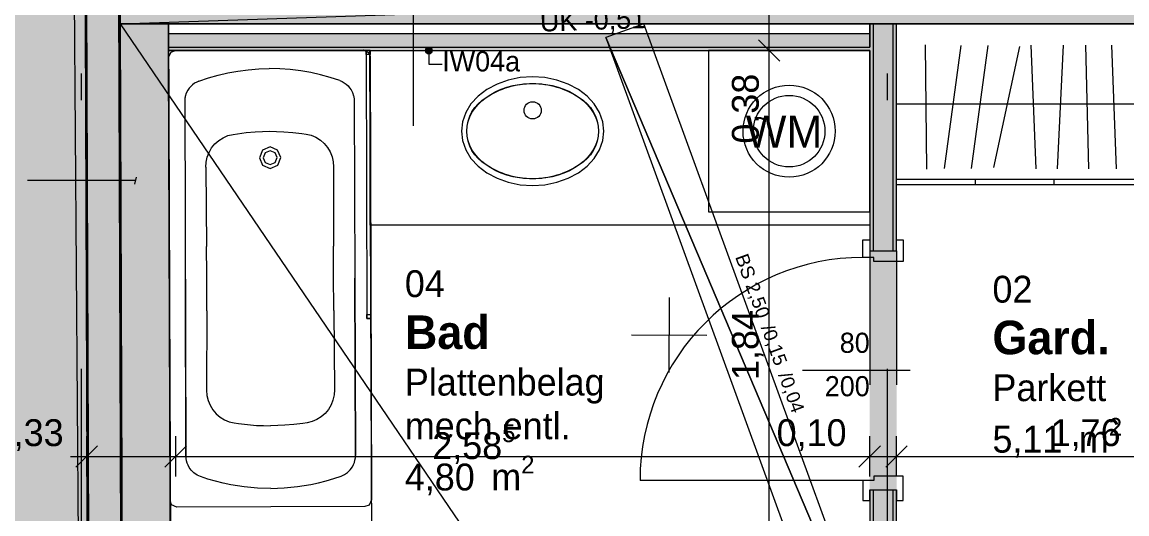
# Model space of a CAD drawing. Header units: metres. Extents: x -3.9 to 83, y -38 to 6.2.
# Drawn here: x -0.22 to 3.892, y -5.74 to -3.909 of the extents above; entities that cross this region are included whole.
import ezdxf

# ---------------------------------------------------------------- set-up
doc = ezdxf.new("R2010")
doc.units = ezdxf.units.M
doc.header["$MEASUREMENT"] = 0
for name, pattern in [('Achse', [0.004, 0.002, -0.001, 0, -0.001]), ('Punkt 1_1', [0.075, 0.025, -0.05]), ('Schnittlinie', [0.006, 0.003, -0.0015, 0, -0.0015]), ('Untersicht', [0.001, 0.0005, -0.0005])]:
    doc.linetypes.add(name, pattern=pattern)
for name, color, linetype in [('0._EG PP_2_000 Achsraster', 7, 'Continuous'), ('0._EG PP_2_110 Wand Aussen', 7, 'Continuous'), ('0._EG PP_2_120 Wand Innen tragend', 7, 'Continuous'), ('0._EG PP_2_130 Wand Innen', 7, 'Continuous'), ('0._EG PP_2_135 Wand Vorsatzschale', 7, 'Continuous'), ('0._EG PP_2_210 Decke', 7, 'Continuous'), ('0._EG PP_2_220 Bodenaufbau', 7, 'Continuous'), ('0._EG PP_2_270 Deckendurchbruchsymbol', 7, 'Continuous'), ('0._EG PP_2_510 Möblierung', 7, 'Continuous'), ('0._EG PP_2_540 Sanitäreinrichtung', 7, 'Continuous'), ('0._EG PP_2_725 Nachbarbebauung', 7, 'Continuous'), ('0._EG PP_2_810 Raum', 7, 'Continuous'), ('0._EG PP_2_851 Marker Schnitt', 7, 'Continuous'), ('0._EG PP_2_915 Allgemein Beschriftung.x', 7, 'Continuous'), ('0._EG PP_2_950 Polierplan Bemaßung', 7, 'Continuous'), ('0._EG PP_2_Bauwerke_Gebäude - Haus Signatur.verm', 7, 'Continuous'), ('0._EG PP_2_Bauwerke_Gebäude - Haus.verm', 7, 'Continuous'), ('0._EG PP_2_Gelände_Geländepunkt.verm', 7, 'Continuous'), ('0._EG PP_2_Kataster Grenzen_Grundstücksgrenze.verm', 7, 'Continuous'), ('0._EG PP_2_Neubau_840 Baulinien', 7, 'Continuous')]:
    doc.layers.add(name, color=color, linetype=linetype)
doc.styles.add('ERSTELLTER_STIL_1', font='arial.ttf')
doc.styles.add('ERSTELLTER_STIL_10', font='')
doc.styles.add('ERSTELLTER_STIL_2', font='')
doc.styles.add('ERSTELLTER_STIL_5', font='')
doc.styles.get('ERSTELLTER_STIL_10').set_extended_font_data('Eurostile', bold=True)
doc.styles.get('ERSTELLTER_STIL_2').set_extended_font_data('Eurostile')
doc.styles.get('ERSTELLTER_STIL_5').set_extended_font_data('Muli')
doc.linetypes.add('Grenze Bundesland', pattern='A,0,[3,415_260415_PP_VA_1_3 0 EG1.Shx,S=1.5873e-05,R=0,X=0,Y=0],-0.003,0', length=0.003)
doc.linetypes.add('Grenze Grundstück', pattern='A,0,[1,415_260415_PP_VA_1_3 0 EG1.Shx,S=0.00031746,R=0,X=0,Y=0],-0.04,0', length=0.04)

msp = doc.modelspace()

# ---------------------------------------------------------------- hatches: boundary and pattern name
at = {"layer": '0._EG PP_2_110 Wand Aussen', "linetype": 'Continuous', "lineweight": 13, "true_color": 0xff6400}
msp.add_hatch(color=30, dxfattribs=at).paths.add_polyline_path([(0.0069, -0.53), (0.0602, -15.0639), (0.1797, -14.9168), (0.1269, -0.5295)])
at = {"layer": '0._EG PP_2_110 Wand Aussen', "linetype": 'Continuous', "lineweight": 0, "true_color": 0x373737}
msp.add_hatch(color=250, dxfattribs=at).paths.add_polyline_path([(0.1845, -14.87), (0.1319, -0.5295), (0.1269, -0.5295), (0.1795, -14.87)])
at = {"layer": '0._EG PP_2_110 Wand Aussen', "linetype": 'Continuous', "lineweight": 13, "true_color": 0x3f7f02}
msp.add_hatch(color=76, dxfattribs=at).paths.add_polyline_path([(0.3639, -14.69), (0.3119, -0.5289), (0.1319, -0.5295), (0.1839, -14.69)])
at = {"layer": '0._EG PP_2_120 Wand Innen tragend', "linetype": 'Continuous', "lineweight": 13, "true_color": 0x3f7f02}
msp.add_hatch(color=76, dxfattribs=at).paths.add_polyline_path([(8.345, -3.735), (0.3237, -3.735), (0.3244, -3.915), (8.345, -3.915)])
at = {"layer": '0._EG PP_2_130 Wand Innen', "linetype": 'Continuous', "lineweight": 13, "true_color": 0xfb02fe}
for points in [[(2.935, -3.915), (2.935, -4.76), (2.9475, -4.76), (2.9475, -3.915)], [(3.0225, -3.915), (3.0225, -4.76), (3.035, -4.76), (3.035, -3.915)], [(2.935, -5.855), (2.9475, -5.855), (2.9475, -5.65), (2.935, -5.65)], [(3.0225, -5.855), (3.035, -5.855), (3.035, -5.65), (3.0225, -5.65)]]:
    msp.add_hatch(color=6, dxfattribs=at).paths.add_polyline_path(points)
at = {"layer": '0._EG PP_2_130 Wand Innen', "linetype": 'Continuous', "lineweight": 13, "true_color": 0xffaa00}
for points in [[(3.0225, -3.915), (2.9475, -3.915), (2.9475, -4.76), (3.0225, -4.76)], [(2.9475, -5.65), (2.9475, -5.855), (3.0225, -5.855), (3.0225, -5.65)]]:
    msp.add_hatch(color=40, dxfattribs=at).paths.add_polyline_path(points)
at = {"layer": '0._EG PP_2_130 Wand Innen', "linetype": 'Continuous', "lineweight": 0, "true_color": 0xffffff}
msp.add_hatch(color=7, dxfattribs=at).paths.add_polyline_path([(2.935, -5.65), (3.035, -5.65), (3.035, -4.76), (2.935, -4.76)])
at = {"layer": '0._EG PP_2_135 Wand Vorsatzschale', "linetype": 'Continuous', "lineweight": 13, "true_color": 0xffaa00}
msp.add_hatch(color=40, dxfattribs=at).paths.add_polyline_path([(0.3247, -4.0025), (2.935, -4.0025), (2.935, -3.9525), (0.3245, -3.9525)])
at = {"layer": '0._EG PP_2_135 Wand Vorsatzschale', "linetype": 'Continuous', "lineweight": 13, "true_color": 0xfb02fe}
msp.add_hatch(color=6, dxfattribs=at).paths.add_polyline_path([(0.3247, -4.015), (2.935, -4.015), (2.935, -4.0025), (0.3247, -4.0025)])
at = {"layer": '0._EG PP_2_725 Nachbarbebauung', "linetype": 'Continuous', "lineweight": 0, "true_color": 0x1f1f1f}
msp.add_hatch(color=250, dxfattribs=at).paths.add_polyline_path([(0.0099, -2.0785), (-3.9335, -2.0676), (-3.9335, -23.1322), (-0.1266, -23.2195), (0.059, -23.2207), (0.0528, -14.1947), (0.0564, -12.2031)])
at = {"layer": '0._EG PP_2_915 Allgemein Beschriftung.x', "linetype": 'Continuous', "lineweight": 0, "true_color": 0x000000}
msp.add_hatch(color=18, dxfattribs=at).paths.add_polyline_path([(1.2811, -4.015), (1.282, -4.0198), (1.2847, -4.0238), (1.2888, -4.0265), (1.2936, -4.0275), (1.2983, -4.0265), (1.3024, -4.0238), (1.3051, -4.0198), (1.3061, -4.015), (1.3051, -4.0102), (1.3024, -4.0062), (1.2983, -4.0035), (1.2936, -4.0025), (1.2888, -4.0035), (1.2847, -4.0062), (1.282, -4.0102)])
at = {"layer": '0._EG PP_2_Bauwerke_Gebäude - Haus Signatur.verm', "linetype": 'Continuous', "lineweight": 13}
msp.add_hatch(color=254, dxfattribs=at).paths.add_polyline_path([(-3.466, -2.7985), (-0.3838, -2.8358), (-0.3616, -12.2333), (-0.3762, -24.4167), (0.0238, -24.4171), (0.0384, -12.233), (0.0153, -2.4407), (-3.4611, -2.3985)])

# ---------------------------------------------------------------- linework, layer by layer
at = {"layer": '0._EG PP_2_000 Achsraster', "color": 5, "linetype": 'Achse', "lineweight": 0, "ltscale": 1000}
for p, q in [((0, 3), (0, -36)), ((3, 3), (3, -36))]:
    msp.add_line(p, q, dxfattribs=at)
at = {"layer": '0._EG PP_2_110 Wand Aussen', "color": 7, "linetype": 'Continuous', "lineweight": 13, "ltscale": 1000}
for p, q in [((0.0069, -0.53), (0.0602, -15.0639)), ((0.1269, -0.5295), (0.1795, -14.87))]:
    msp.add_line(p, q, dxfattribs=at)
at = {"layer": '0._EG PP_2_110 Wand Aussen', "color": 7, "linetype": 'Continuous', "lineweight": 18, "ltscale": 1000}
msp.add_line((0.1319, -0.5295), (0.1839, -14.69), dxfattribs=at)
at = {"layer": '0._EG PP_2_110 Wand Aussen', "color": 7, "linetype": 'Continuous', "lineweight": 13, "ltscale": 1000, "flags": 128}
msp.add_lwpolyline([(0.0019, -0.53), (0.0553, -15.07)], dxfattribs=at)
at = {"layer": '0._EG PP_2_110 Wand Aussen', "color": 7, "linetype": 'Continuous', "lineweight": 18, "ltscale": 1000, "flags": 128}
msp.add_lwpolyline([(0.3639, -14.69), (0.3244, -3.915)], dxfattribs=at)
at = {"layer": '0._EG PP_2_120 Wand Innen tragend', "color": 7, "linetype": 'Continuous', "lineweight": 18, "ltscale": 1000, "flags": 128}
msp.add_lwpolyline([(0.3244, -3.915), (6.235, -3.915)], dxfattribs=at)
at = {"layer": '0._EG PP_2_130 Wand Innen', "color": 7, "linetype": 'Continuous', "lineweight": 18, "ltscale": 1000}
for p, q in [((2.9475, -3.915), (2.9475, -4.76)), ((3.0225, -4.76), (3.0225, -3.915)), ((2.935, -4.76), (2.9475, -4.76)), ((2.935, -4.76), (2.9475, -4.76)), ((2.935, -4.76), (2.9475, -4.76)), ((2.9475, -4.76), (3.0225, -4.76)), ((2.9475, -4.76), (3.0225, -4.76)), ((2.9475, -4.76), (3.0225, -4.76)), ((3.0225, -4.76), (3.035, -4.76)), ((3.0225, -4.76), (3.035, -4.76)), ((3.0225, -4.76), (3.035, -4.76)), ((2.935, -5.65), (2.9475, -5.65)), ((2.935, -5.65), (2.9475, -5.65)), ((2.935, -5.65), (2.9475, -5.65)), ((2.9475, -5.65), (2.9475, -5.855)), ((2.9475, -5.65), (3.0225, -5.65)), ((2.9475, -5.65), (3.0225, -5.65)), ((2.9475, -5.65), (3.0225, -5.65)), ((3.0225, -5.855), (3.0225, -5.65)), ((3.0225, -5.65), (3.035, -5.65)), ((3.0225, -5.65), (3.035, -5.65)), ((3.0225, -5.65), (3.035, -5.65))]:
    msp.add_line(p, q, dxfattribs=at)
at = {"layer": '0._EG PP_2_130 Wand Innen', "color": 8, "linetype": 'Continuous', "lineweight": 13, "ltscale": 1000}
for p, q in [((2.91, -4.785), (2.91, -4.72)), ((2.91, -4.72), (2.935, -4.72)), ((2.935, -4.72), (2.935, -4.76)), ((3.035, -4.76), (3.035, -4.72)), ((3.035, -4.72), (3.06, -4.72)), ((3.06, -4.72), (3.06, -4.8)), ((2.935, -4.76), (3.035, -4.76)), ((2.95, -4.785), (2.91, -4.785)), ((2.95, -4.8), (2.95, -4.785)), ((3.06, -4.8), (2.95, -4.8)), ((2.95, -5.615), (2.91, -5.615)), ((2.91, -5.615), (2.91, -5.69)), ((3.06, -5.6), (2.95, -5.6)), ((2.95, -5.6), (2.95, -5.615)), ((3.06, -5.69), (3.06, -5.6)), ((2.935, -5.69), (2.935, -5.65)), ((2.935, -5.65), (3.035, -5.65)), ((3.035, -5.65), (3.035, -5.69)), ((2.91, -5.69), (2.935, -5.69)), ((3.035, -5.69), (3.06, -5.69))]:
    msp.add_line(p, q, dxfattribs=at)
at = {"layer": '0._EG PP_2_130 Wand Innen', "color": 8, "linetype": 'Untersicht', "lineweight": 13, "ltscale": 1000}
for p, q in [((2.935, -4.76), (2.935, -5.65)), ((3.035, -4.76), (3.035, -5.65))]:
    msp.add_line(p, q, dxfattribs=at)
at = {"layer": '0._EG PP_2_130 Wand Innen', "color": 7, "linetype": 'Continuous', "lineweight": 13, "ltscale": 1000}
for p, q in [((2.685, -5.205), (3.085, -5.205)), ((2.91, -5.615), (2.08, -5.615))]:
    msp.add_line(p, q, dxfattribs=at)
at = {"layer": '0._EG PP_2_130 Wand Innen', "color": 7, "linetype": 'Continuous', "lineweight": 18, "ltscale": 1000, "flags": 128}
for points in [[(2.935, -3.915), (2.935, -4.0025)], [(3.035, -3.915), (2.935, -3.915)], [(3.035, -4.76), (3.035, -3.915)], [(2.935, -4.015), (2.935, -4.76)], [(2.935, -5.65), (2.935, -5.855)], [(3.035, -5.855), (3.035, -5.65)]]:
    msp.add_lwpolyline(points, dxfattribs=at)
at = {"layer": '0._EG PP_2_130 Wand Innen', "color": 7, "linetype": 'Continuous', "lineweight": 13, "ltscale": 1000}
msp.add_arc((2.91, -5.615), 0.83, 90, 180, dxfattribs=at)
at = {"layer": '0._EG PP_2_135 Wand Vorsatzschale', "color": 7, "linetype": 'Continuous', "lineweight": 18, "ltscale": 1000}
for p, q in [((2.935, -3.9525), (0.3245, -3.9525)), ((0.3247, -4.0025), (2.935, -4.0025))]:
    msp.add_line(p, q, dxfattribs=at)
at = {"layer": '0._EG PP_2_135 Wand Vorsatzschale', "color": 7, "linetype": 'Continuous', "lineweight": 18, "ltscale": 1000, "flags": 128}
for points in [[(2.935, -3.915), (0.3244, -3.915)], [(0.3244, -3.915), (0.3247, -4.015)], [(2.935, -4.0025), (2.935, -3.915)], [(0.3247, -4.015), (2.935, -4.015)]]:
    msp.add_lwpolyline(points, dxfattribs=at)
at = {"layer": '0._EG PP_2_210 Decke', "color": 7, "linetype": 'Continuous', "lineweight": 13, "ltscale": 1000, "true_color": 0xf4f4f4, "flags": 128}
msp.add_lwpolyline([(5.425, -3.735), (0.1437, -3.735), (0.1444, -3.915), (8.725, -3.915), (8.725, -3.845)], dxfattribs=at)
msp.add_lwpolyline([(0.1444, -3.915), (0.1845, -14.87), (15.32, -14.87), (15.32, -6.225), (10.905, -6.225), (10.905, -6.065), (8.925, -6.065), (8.925, -4.045), (8.745, -4.045), (8.745, -3.915), (5.625, -3.915), (0.8144, -3.915)], close=True, dxfattribs=at)
at = {"layer": '0._EG PP_2_220 Bodenaufbau', "color": 7, "linetype": 'Continuous', "lineweight": 13, "ltscale": 1000, "true_color": 0xf4f4f4, "flags": 128}
msp.add_lwpolyline([(0.3244, -3.915), (0.3639, -14.69), (13.56, -14.69), (13.56, -8.775), (6.835, -8.775), (6.835, -6.225), (6.415, -6.225), (6.415, -3.915)], close=True, dxfattribs=at)
at = {"layer": '0._EG PP_2_270 Deckendurchbruchsymbol', "color": 1, "linetype": 'Continuous', "lineweight": 0, "ltscale": 1000, "flags": 128}
for points in [[(2.8827, -6.1566), (2.9498, -6.2638), (2.0936, -3.915), (1.9527, -3.9664)], [(1.9527, -3.9664), (2.8088, -6.3152), (2.9498, -6.2638), (2.8827, -6.1566)]]:
    msp.add_lwpolyline(points, close=True, dxfattribs=at)
at = {"layer": '0._EG PP_2_510 Möblierung', "color": 8, "linetype": 'Continuous', "lineweight": 13, "ltscale": 1000, "true_color": 0x7e7f7f}
for p, q in [((3.1478, -4.4559), (3.1422, -3.9941)), ((3.214, -4.4538), (3.276, -3.9962)), ((3.3145, -4.4538), (3.3755, -3.9962)), ((3.3965, -4.4507), (3.4935, -3.9993)), ((3.5544, -4.4557), (3.5356, -3.9943)), ((3.6335, -4.4556), (3.6565, -3.9944)), ((3.7505, -4.4558), (3.7395, -3.9942)), ((3.8537, -4.4557), (3.8363, -3.9943)), ((4.795, -4.215), (3.035, -4.215)), ((4.795, -4.495), (3.035, -4.495)), ((3.3283, -4.515), (3.3283, -4.495)), ((3.6217, -4.515), (3.6217, -4.495))]:
    msp.add_line(p, q, dxfattribs=at)
at = {"layer": '0._EG PP_2_510 Möblierung', "color": 8, "linetype": 'Continuous', "lineweight": 13, "ltscale": 1000, "true_color": 0x7e7f7f, "flags": 128}
msp.add_lwpolyline([(4.795, -4.515), (3.035, -4.515), (3.035, -3.915), (4.795, -3.915)], close=True, dxfattribs=at)
at = {"layer": '0._EG PP_2_540 Sanitäreinrichtung', "color": 150, "linetype": 'Continuous', "lineweight": 13, "ltscale": 1000, "true_color": 0x0f7ffe}
for p, q in [((1.0603, -4.03), (1.0602, -4.015)), ((1.0602, -4.015), (1.0752, -4.015)), ((1.0753, -4.03), (1.0603, -4.03)), ((1.0752, -4.015), (1.0753, -4.03)), ((0.4736, -4.1166), (0.5097, -4.1065)), ((0.5097, -4.1065), (0.5461, -4.0981)), ((0.5461, -4.0981), (0.5829, -4.0915)), ((0.5829, -4.0915), (0.6218, -4.0865)), ((0.6218, -4.0865), (0.6608, -4.0834)), ((0.6608, -4.0834), (0.7, -4.0823)), ((0.7391, -4.0831), (0.7, -4.0823)), ((0.7782, -4.0859), (0.7391, -4.0831)), ((0.8171, -4.0907), (0.7782, -4.0859)), ((0.854, -4.097), (0.8171, -4.0907)), ((0.8905, -4.1051), (0.854, -4.097)), ((0.9266, -4.1149), (0.8905, -4.1051)), ((0.4075, -4.1483), (0.4015, -4.1553)), ((0.4142, -4.142), (0.4075, -4.1483)), ((0.4217, -4.1365), (0.4142, -4.142)), ((0.4297, -4.132), (0.4217, -4.1365)), ((0.4381, -4.1284), (0.4297, -4.132)), ((0.4381, -4.1284), (0.4736, -4.1166)), ((0.9621, -4.1265), (0.9266, -4.1149)), ((0.9621, -4.1265), (0.9706, -4.13)), ((0.9706, -4.13), (0.9787, -4.1345)), ((0.9787, -4.1345), (0.9862, -4.1399)), ((0.9862, -4.1399), (0.993, -4.1461)), ((0.993, -4.1461), (0.999, -4.1531)), ((0.999, -4.1531), (1.0042, -4.1607)), ((0.3855, -4.1948), (0.3852, -4.198)), ((0.3859, -4.1916), (0.3855, -4.1948)), ((0.3865, -4.1885), (0.3859, -4.1916)), ((0.3872, -4.1854), (0.3865, -4.1885)), ((0.3909, -4.1738), (0.3872, -4.1854)), ((0.3963, -4.1629), (0.3909, -4.1738)), ((0.4015, -4.1553), (0.3963, -4.1629)), ((1.0042, -4.1607), (1.0097, -4.1715)), ((1.0097, -4.1715), (1.0135, -4.1831)), ((1.0135, -4.1831), (1.0142, -4.1862)), ((1.0142, -4.1862), (1.0148, -4.1893)), ((1.0148, -4.1893), (1.0153, -4.1925)), ((1.0153, -4.1925), (1.0156, -4.1956)), ((0.3852, -4.198), (0.385, -4.2011)), ((0.385, -4.2011), (0.385, -4.2043)), ((0.385, -4.2043), (0.3898, -5.5252)), ((1.0156, -4.1956), (1.0158, -4.1988)), ((1.0158, -4.1988), (1.0158, -4.202)), ((1.0158, -4.202), (1.0207, -5.5229)), ((0.6144, -4.3202), (0.6479, -4.3174)), ((0.6479, -4.3174), (0.6744, -4.316)), ((0.6744, -4.316), (0.7008, -4.3155)), ((0.7008, -4.3155), (0.7273, -4.3159)), ((0.7273, -4.3159), (0.7537, -4.317)), ((0.7537, -4.317), (0.7873, -4.3196)), ((0.4974, -4.3625), (0.5119, -4.3496)), ((0.5119, -4.3496), (0.5283, -4.3392)), ((0.5283, -4.3392), (0.5461, -4.3315)), ((0.5461, -4.3315), (0.5649, -4.3269)), ((0.5649, -4.3269), (0.581, -4.3244)), ((0.581, -4.3244), (0.6144, -4.3202)), ((0.7873, -4.3196), (0.8207, -4.3235)), ((0.8207, -4.3235), (0.8369, -4.3259)), ((0.8369, -4.3259), (0.8557, -4.3304)), ((0.8557, -4.3304), (0.8736, -4.3379)), ((0.8736, -4.3379), (0.89, -4.3482)), ((0.89, -4.3482), (0.9046, -4.361)), ((0.4687, -4.4118), (0.4757, -4.394)), ((0.4757, -4.394), (0.4852, -4.3776)), ((0.4852, -4.3776), (0.4974, -4.3625)), ((0.9046, -4.361), (0.9169, -4.376)), ((0.9169, -4.376), (0.9266, -4.3923)), ((0.9266, -4.3923), (0.9336, -4.4101)), ((0.4634, -4.4494), (0.4646, -4.4303)), ((0.4646, -4.4303), (0.4687, -4.4118)), ((0.9336, -4.4101), (0.9378, -4.4286)), ((0.9378, -4.4286), (0.9393, -4.4477)), ((0.4634, -4.4494), (0.4661, -4.7445)), ((0.9393, -4.4477), (0.9387, -4.7428)), ((0.4668, -4.8501), (0.4661, -4.7445)), ((0.9388, -4.8484), (0.9387, -4.7428)), ((0.467, -4.9844), (0.4668, -4.8501)), ((0.9396, -4.9827), (0.9388, -4.8484)), ((0.3898, -5.5252), (0.3874, -4.8648)), ((1.0207, -5.5229), (1.0183, -4.8625)), ((0.467, -4.9844), (0.4664, -5.2796)), ((0.9396, -4.9827), (0.9423, -5.2778)), ((1.0633, -4.9973), (1.0783, -4.9972)), ((1.0634, -5.0123), (1.0633, -4.9973)), ((1.0784, -5.0122), (1.0634, -5.0123)), ((1.0783, -4.9972), (1.0784, -5.0122)), ((0.4664, -5.2796), (0.4679, -5.2989)), ((0.4679, -5.2989), (0.4722, -5.3176)), ((0.941, -5.2971), (0.9368, -5.3159)), ((0.9423, -5.2778), (0.941, -5.2971)), ((0.4722, -5.3176), (0.4795, -5.3357)), ((0.4795, -5.3357), (0.4895, -5.3523)), ((0.9296, -5.3341), (0.9198, -5.3507)), ((0.9368, -5.3159), (0.9296, -5.3341)), ((0.4895, -5.3523), (0.502, -5.3672)), ((0.502, -5.3672), (0.5164, -5.3796)), ((0.5164, -5.3796), (0.5327, -5.3896)), ((0.893, -5.3782), (0.8769, -5.3884)), ((0.9074, -5.3657), (0.893, -5.3782)), ((0.9198, -5.3507), (0.9074, -5.3657)), ((0.5327, -5.3896), (0.5503, -5.3969)), ((0.5503, -5.3969), (0.5688, -5.4014)), ((0.5688, -5.4014), (0.585, -5.4038)), ((0.585, -5.4038), (0.6184, -5.4077)), ((0.6184, -5.4077), (0.652, -5.4103)), ((0.652, -5.4103), (0.6784, -5.4114)), ((0.6784, -5.4114), (0.7049, -5.4117)), ((0.7313, -5.4112), (0.7049, -5.4117)), ((0.7577, -5.4099), (0.7313, -5.4112)), ((0.7913, -5.4071), (0.7577, -5.4099)), ((0.8247, -5.4029), (0.7913, -5.4071)), ((0.8408, -5.4004), (0.8247, -5.4029)), ((0.8593, -5.3958), (0.8408, -5.4004)), ((0.8769, -5.3884), (0.8593, -5.3958)), ((0.3903, -5.5339), (0.3898, -5.5252)), ((0.3918, -5.5425), (0.3903, -5.5339)), ((0.3941, -5.5508), (0.3918, -5.5425)), ((0.3974, -5.5589), (0.3941, -5.5508)), ((1.0134, -5.5566), (1.0166, -5.5486)), ((1.0166, -5.5486), (1.0189, -5.5402)), ((1.0189, -5.5402), (1.0203, -5.5316)), ((1.0203, -5.5316), (1.0207, -5.5229)), ((0.4014, -5.5666), (0.3974, -5.5589)), ((0.4096, -5.5777), (0.4014, -5.5666)), ((0.4195, -5.5874), (0.4096, -5.5777)), ((0.431, -5.5951), (0.4195, -5.5874)), ((0.9675, -5.5989), (0.9801, -5.5931)), ((0.9801, -5.5931), (0.9915, -5.5853)), ((0.9915, -5.5853), (1.0013, -5.5756)), ((1.0013, -5.5756), (1.0094, -5.5644)), ((1.0094, -5.5644), (1.0134, -5.5566)), ((0.4436, -5.6008), (0.431, -5.5951)), ((0.4715, -5.61), (0.4435, -5.6008)), ((0.4997, -5.6182), (0.4715, -5.61)), ((0.5282, -5.6252), (0.4997, -5.6182)), ((0.557, -5.6313), (0.5282, -5.6252)), ((0.6062, -5.639), (0.557, -5.6313)), ((0.8052, -5.6383), (0.8543, -5.6302)), ((0.8543, -5.6302), (0.8831, -5.6239)), ((0.8831, -5.6239), (0.9115, -5.6166)), ((0.9115, -5.6166), (0.9397, -5.6083)), ((0.9397, -5.6083), (0.9675, -5.5989)), ((0.6559, -5.6436), (0.6062, -5.639)), ((0.7057, -5.645), (0.6559, -5.6436)), ((0.7057, -5.645), (0.7555, -5.6432)), ((0.7555, -5.6432), (0.8052, -5.6383))]:
    msp.add_line(p, q, dxfattribs=at)
at = {"layer": '0._EG PP_2_540 Sanitäreinrichtung', "color": 150, "linetype": 'Continuous', "lineweight": 13, "ltscale": 1000, "true_color": 0x0f7ffe, "flags": 128}
for points in [[(1.0815, -5.8523), (1.0747, -4.015), (0.3247, -4.015), (0.3315, -5.855)], [(1.0602, -4.015), (1.0603, -4.03), (1.0633, -4.9973), (1.0634, -5.0123), (1.0784, -5.0122), (1.0783, -4.9972), (1.0753, -4.03), (1.0752, -4.015)], [(2.935, -4.665), (1.0752, -4.665), (1.0752, -4.015), (2.935, -4.015)], [(0.7027, -4.3736), (0.6745, -4.3854), (0.6629, -4.4138), (0.6747, -4.442), (0.703, -4.4536), (0.7312, -4.4418), (0.7429, -4.4135), (0.731, -4.3852)]]:
    msp.add_lwpolyline(points, close=True, dxfattribs=at)
for points in [[(0.3364, -5.7056), (0.3309, -5.69), (0.3248, -4.04), (0.3342, -4.0204), (0.3497, -4.0149), (1.0497, -4.0123), (1.0693, -4.0217)], [(1.0693, -4.0217), (1.0748, -4.0373), (1.0809, -5.6872)], [(0.7028, -4.3876), (0.6844, -4.3953), (0.6769, -4.4137), (0.6845, -4.4321)], [(0.6845, -4.4321), (0.703, -4.4396), (0.7213, -4.4319), (0.7289, -4.4135), (0.7212, -4.3952)], [(0.7212, -4.3952), (0.7028, -4.3876)], [(1.0715, -5.7068), (1.0559, -5.7123), (0.356, -5.7149), (0.3364, -5.7056)], [(1.0809, -5.6872), (1.0715, -5.7068)]]:
    msp.add_lwpolyline(points, dxfattribs=at)
at = {"layer": '0._EG PP_2_540 Sanitäreinrichtung', "color": 150, "linetype": 'Punkt 1_1', "lineweight": 13, "ltscale": 1000, "true_color": 0x0f7ffe, "flags": 128}
msp.add_lwpolyline([(2.935, -4.615), (2.935, -4.015), (2.335, -4.015), (2.335, -4.615)], close=True, dxfattribs=at)
at = {"layer": '0._EG PP_2_540 Sanitäreinrichtung', "color": 150, "linetype": 'Grenze Bundesland', "lineweight": 13, "ltscale": 1000, "true_color": 0x0f7ffe, "flags": 128}
msp.add_lwpolyline([(1.6801, -4.1125), (1.6341, -4.1156), (1.5895, -4.1247), (1.5476, -4.1396), (1.5098, -4.1599), (1.4771, -4.1848), (1.4506, -4.2137), (1.4311, -4.2457), (1.4191, -4.2798), (1.4151, -4.315), (1.4191, -4.3502), (1.4311, -4.3843), (1.4506, -4.4162), (1.4771, -4.4452), (1.5098, -4.4701), (1.5476, -4.4904), (1.5895, -4.5053), (1.6341, -4.5144), (1.6801, -4.5175), (1.7261, -4.5144), (1.7708, -4.5053), (1.8126, -4.4904), (1.8505, -4.4701), (1.8831, -4.4452), (1.9096, -4.4162), (1.9291, -4.3843), (1.9411, -4.3502), (1.9451, -4.315), (1.9411, -4.2798), (1.9291, -4.2457), (1.9096, -4.2137), (1.8831, -4.1848), (1.8505, -4.1599), (1.8126, -4.1396), (1.7708, -4.1247), (1.7261, -4.1156)], close=True, dxfattribs=at)
at = {"layer": '0._EG PP_2_540 Sanitäreinrichtung', "color": 150, "linetype": 'Continuous', "lineweight": 13, "ltscale": 1000, "true_color": 0x0f7ffe, "flags": 128}
msp.add_lwpolyline([(1.6801, -4.1375, -0.146813), (1.8534, -4.1895, -0.265687), (1.9251, -4.315, -0.265687), (1.8534, -4.4405, -0.146813), (1.6801, -4.4925, -0.146813), (1.5069, -4.4405, -0.265687), (1.4351, -4.315, -0.265687), (1.5069, -4.1895, -0.146813)], format="xyb", close=True, dxfattribs=at)
at = {"layer": '0._EG PP_2_540 Sanitäreinrichtung', "color": 150, "linetype": 'Punkt 1_1', "lineweight": 13, "ltscale": 1000, "true_color": 0x0f7ffe}
for radius in [0.1714, 0.1333]:
    msp.add_circle((2.635, -4.315), radius, dxfattribs=at)
at = {"layer": '0._EG PP_2_540 Sanitäreinrichtung', "color": 150, "linetype": 'Continuous', "lineweight": 13, "ltscale": 1000, "true_color": 0x0f7ffe}
msp.add_circle((1.6801, -4.2375), 0.032, dxfattribs=at)
msp.add_ellipse((1.6801, -4.315), major_axis=(0.245, 0), ratio=0.72449, dxfattribs=at)
at = {"layer": '0._EG PP_2_725 Nachbarbebauung', "color": 8, "linetype": 'Continuous', "lineweight": 13, "ltscale": 1000, "flags": 128}
msp.add_lwpolyline([(-3.9335, -23.1322), (-0.1266, -23.2195), (0.059, -23.2207), (0.0528, -14.1947), (0.0564, -12.2031), (0.0099, -2.0785), (-3.9335, -2.0676)], dxfattribs=at)
at = {"layer": '0._EG PP_2_851 Marker Schnitt', "color": 7, "linetype": 'Schnittlinie', "lineweight": 13, "ltscale": 1000}
msp.add_line((1.235, 4.805), (1.235, -18.6375), dxfattribs=at)
at = {"layer": '0._EG PP_2_915 Allgemein Beschriftung.x', "color": 7, "linetype": 'Continuous', "lineweight": 13, "ltscale": 1000}
for p, q in [((1.2936, -4.0275), (1.2936, -4.065)), ((1.2936, -4.065), (1.3436, -4.065)), ((-0.0869, -4.4992), (-0.2004, -4.4992)), ((0.2027, -4.4992), (-0.0869, -4.4992)), ((0.1993, -4.5117), (0.206, -4.4867))]:
    msp.add_line(p, q, dxfattribs=at)
msp.add_circle((1.2936, -4.015), 0.0125, dxfattribs=at)
at = {"layer": '0._EG PP_2_950 Polierplan Bemaßung', "color": 6, "linetype": 'Continuous', "lineweight": 13, "ltscale": 1000, "true_color": 0xfb02fe}
for p, q in [((2.5606, -4.015), (2.5606, -3.635)), ((2.5206, -3.975), (2.6006, -4.055)), ((2.6356, -4.015), (2.4856, -4.015)), ((2.5606, -5.855), (2.5606, -4.015)), ((0.0203, -5.6011), (0.0203, -5.4511)), ((0.3516, -5.6011), (0.3516, -5.4511)), ((2.935, -5.6011), (2.935, -5.4511)), ((3.035, -5.6011), (3.035, -5.4511)), ((0.0603, -5.4861), (-0.0197, -5.5661)), ((0.3916, -5.4861), (0.3116, -5.5661)), ((2.975, -5.4861), (2.895, -5.5661)), ((3.075, -5.4861), (2.995, -5.5661)), ((-0.0397, -5.5261), (0.0203, -5.5261)), ((0.0203, -5.5261), (0.3516, -5.5261)), ((0.3516, -5.5261), (2.935, -5.5261)), ((2.935, -5.5261), (3.035, -5.5261)), ((3.035, -5.5261), (4.795, -5.5261))]:
    msp.add_line(p, q, dxfattribs=at)
at = {"layer": '0._EG PP_2_950 Polierplan Bemaßung', "color": 76, "linetype": 'Continuous', "lineweight": 13, "ltscale": 1000, "true_color": 0x3f7f02}
for q in [(5.425, -3.735), (4.5843, -10.4377)]:
    msp.add_line((0.1444, -3.915), q, dxfattribs=at)
at = {"layer": '0._EG PP_2_Bauwerke_Gebäude - Haus.verm', "color": 9, "linetype": 'Continuous', "lineweight": 13, "ltscale": 1000}
for p in [(-0.0373, -2.4402), (0.0155, -2.4405)]:
    msp.add_line(p, (0.0386, -12.233), dxfattribs=at)
at = {"layer": '0._EG PP_2_Gelände_Geländepunkt.verm', "color": 8, "linetype": 'Continuous', "lineweight": 0, "ltscale": 1000}
for p, q in [((2.189, -4.9339), (2.1877, -5.2139)), ((2.0484, -5.0733), (2.3284, -5.0745))]:
    msp.add_line(p, q, dxfattribs=at)
at = {"layer": '0._EG PP_2_Kataster Grenzen_Grundstücksgrenze.verm', "color": 96, "linetype": 'Continuous', "lineweight": 13, "ltscale": 1000, "true_color": 0x007e00}
msp.add_line((0.0559, -12.1031), (0.0099, -2.0785), dxfattribs=at)
at = {"layer": '0._EG PP_2_Neubau_840 Baulinien', "color": 76, "linetype": 'Grenze Grundstück', "lineweight": 13, "ltscale": 1000, "true_color": 0x3f7f02, "flags": 128}
msp.add_lwpolyline([(0, -0.0002), (18.985, -0.0012), (18.958, -11.4452), (18.9035, -19.5703), (18.8486, -31.3281), (0.0665, -34.0269), (0.0564, -12.2031)], close=True, dxfattribs=at)

# ---------------------------------------------------------------- texts
at = {"layer": '0._EG PP_2_130 Wand Innen', "color": 7, "linetype": 'Continuous', "lineweight": 13, "char_height": 0.075, "attachment_point": 9, "style": 'ERSTELLTER_STIL_2'}
for s, insert in [('\\A1;{\\pqr;\\pt0;\\fEurostile|b0|i0|c0|p0;\\W1.000000;80}', (2.935, -5.1414)), ('\\A1;{\\pqr;\\pt0;\\fEurostile|b0|i0|c0|p0;\\W1.000000;200}', (2.935, -5.303))]:
    msp.add_mtext(s, dxfattribs=dict(at, insert=insert))
at = {"layer": '0._EG PP_2_270 Deckendurchbruchsymbol', "color": 1, "linetype": 'Continuous', "lineweight": 0, "insert": (2.5287, -5.0869), "char_height": 0.05, "attachment_point": 8, "rotation": 290.0277, "style": 'ERSTELLTER_STIL_1'}
msp.add_mtext('\\A1;{\\pqc;\\pt0;\\fArial|b0|i0|c0|p0;\\W1.000000;BS 2,50\\fArial|b0|i0|c0|p0;\\W1.000000;\\A1{\\H.66x;\\S^  ;}\\fArial|b0|i0|c0|p0;\\W1.000000; /0,15\\fArial|b0|i0|c0|p0;\\W1.000000;\\A1{\\H.66x;\\S^  ;}\\fArial|b0|i0|c0|p0;\\W1.000000; /0,04\\fArial|b0|i0|c0|p0;\\W1.000000;\\A1{\\H.66x;\\S^  ;}}', dxfattribs=at)
at = {"layer": '0._EG PP_2_540 Sanitäreinrichtung', "color": 150, "linetype": 'Continuous', "lineweight": 13, "true_color": 0x0f7ffe, "insert": (2.4736, -4.3167), "char_height": 0.12, "attachment_point": 4, "style": 'ERSTELLTER_STIL_5'}
msp.add_mtext('\\A1;{\\pql;\\fMuli|b0|i0|c0|p0;\\W1.000000;WM}', dxfattribs=at)
at = {"layer": '0._EG PP_2_810 Raum', "color": 7, "linetype": 'Continuous', "lineweight": 13, "attachment_point": 1}
for s, insert, char_height, style in [('\\A1;{\\pql;\\pt0;\\fEurostile|b0|i0|c0|p0;\\W1.000000;04}', (1.2045, -4.8328), 0.1, 'ERSTELLTER_STIL_2'), ('\\A1;{\\pql;\\pt0;\\fEurostile|b0|i0|c0|p0;\\W1.000000;02}', (3.3919, -4.8534), 0.1, 'ERSTELLTER_STIL_2'), ('\\A1;{\\pql;\\pt0;\\fEurostile|b1|i0|c0|p0;\\W1.000000;Bad}', (1.2045, -5.001), 0.125, 'ERSTELLTER_STIL_10'), ('\\A1;{\\pql;\\pt0;\\fEurostile|b1|i0|c0|p0;\\W1.000000;Gard.}', (3.3919, -5.0206), 0.125, 'ERSTELLTER_STIL_10'), ('\\A1;{\\pql;\\pt0;\\fEurostile|b0|i0|c0|p0;\\W1.000000;Plattenbelag}', (1.2045, -5.1994), 0.1, 'ERSTELLTER_STIL_2'), ('\\A1;{\\pql;\\pt0;\\fEurostile|b0|i0|c0|p0;\\W1.000000;Parkett}', (3.3919, -5.2201), 0.1, 'ERSTELLTER_STIL_2'), ('\\A1;{\\pql;\\pt0;\\fEurostile|b0|i0|c0|p0;\\W1.000000;mech.entl.}', (1.2045, -5.3619), 0.1, 'ERSTELLTER_STIL_2'), ('\\A1;{\\pql;\\pt0,0.05;\\fEurostile|b0|i0|c0|p0;\\W1.000000;5,11\\fEurostile|b0|i0|c0|p0;\\W1.000000;\\A1{\\H.66x;\\S^  ;}\\fEurostile|b0|i0|c0|p0;\\W1.000000; m\\fEurostile|b0|i0|c0|p0;\\W1.000000;\\A1{\\H.66x;\\S2^  ;}}', (3.3919, -5.3826), 0.1, 'ERSTELLTER_STIL_2'), ('\\A1;{\\pql;\\pt0,0.05;\\fEurostile|b0|i0|c0|p0;\\W1.000000;4,80\\fEurostile|b0|i0|c0|p0;\\W1.000000;\\A1{\\H.66x;\\S^  ;}\\fEurostile|b0|i0|c0|p0;\\W1.000000; m\\fEurostile|b0|i0|c0|p0;\\W1.000000;\\A1{\\H.66x;\\S2^  ;}}', (1.2045, -5.5234), 0.1, 'ERSTELLTER_STIL_2')]:
    msp.add_mtext(s, dxfattribs=dict(at, insert=insert, char_height=char_height, style=style))
at = {"layer": '0._EG PP_2_915 Allgemein Beschriftung.x', "color": 7, "linetype": 'Continuous', "lineweight": 13, "insert": (1.3436, -4.0556), "char_height": 0.075, "attachment_point": 4, "style": 'ERSTELLTER_STIL_2'}
msp.add_mtext('\\A1;{\\pql;\\fEurostile|b0|i0|c0|p0;\\W1.000000;IW04a}', dxfattribs=at)
at = {"layer": '0._EG PP_2_950 Polierplan Bemaßung', "color": 76, "linetype": 'Continuous', "lineweight": 13, "true_color": 0x3f7f02, "insert": (1.7053, -3.8576), "char_height": 0.075, "attachment_point": 4, "rotation": 1.9523, "line_spacing_factor": 0.968161, "style": 'ERSTELLTER_STIL_2'}
msp.add_mtext('\\A1;{\\pql;\\fEurostile|b0|i0|c0|p0;\\W1.000000;OK \\fEurostile|b0|i0|c0|p0;\\W1.000000;\\fEurostile|b0|i0|c0|p0;\\W1.000000;-0,11\\fEurostile|b0|i0|c0|p0;\\W1.000000;\\A1{\\H.66x;\\S^  ;}\\fEurostile|b0|i0|c0|p0;\\W1.000000;\\fEurostile|b0|i0|c0|p0;\\W1.000000;\\P\\pql;\\fEurostile|b0|i0|c0|p0;\\W1.000000;UK \\fEurostile|b0|i0|c0|p0;\\W1.000000;\\fEurostile|b0|i0|c0|p0;\\W1.000000;-0,51\\fEurostile|b0|i0|c0|p0;\\W1.000000;\\A1{\\H.66x;\\S^  ;}\\fEurostile|b0|i0|c0|p0;\\W1.000000;\\fEurostile|b0|i0|c0|p0;\\W1.000000;}', dxfattribs=at)
at = {"layer": '0._EG PP_2_950 Polierplan Bemaßung', "color": 6, "linetype": 'Continuous', "lineweight": 13, "true_color": 0xfb02fe, "char_height": 0.1, "width": 0.306373, "attachment_point": 7, "rotation": 90, "style": 'ERSTELLTER_STIL_2'}
for s, insert in [('\\A1;{\\pql;\\fEurostile|b0|i0|c0|p0;\\W1.000000;0,38}', (2.5406, -4.3614)), ('\\A1;{\\pql;\\fEurostile|b0|i0|c0|p0;\\W1.000000;1,84}', (2.5406, -5.2414))]:
    msp.add_mtext(s, dxfattribs=dict(at, insert=insert))
at = {"layer": '0._EG PP_2_950 Polierplan Bemaßung', "color": 6, "linetype": 'Continuous', "lineweight": 13, "true_color": 0xfb02fe, "char_height": 0.1, "width": 0.306373, "attachment_point": 7, "style": 'ERSTELLTER_STIL_2'}
for s, insert in [('\\A1;{\\pql;\\fEurostile|b0|i0|c0|p0;\\W1.000000;0,33}', (-0.326, -5.5061)), ('\\A1;{\\pql;\\fEurostile|b0|i0|c0|p0;\\W1.000000;0,10}', (2.5886, -5.5061)), ('\\A1;{\\pql;\\fEurostile|b0|i0|c0|p0;\\W1.000000;1,76}', (3.6086, -5.5061))]:
    msp.add_mtext(s, dxfattribs=dict(at, insert=insert))
at = {"layer": '0._EG PP_2_950 Polierplan Bemaßung', "color": 6, "linetype": 'Continuous', "lineweight": 13, "true_color": 0xfb02fe, "insert": (1.3066, -5.5651), "char_height": 0.1, "attachment_point": 7, "style": 'ERSTELLTER_STIL_2'}
msp.add_mtext('\\A1;{\\pql;\\fEurostile|b0|i0|c0|p0;\\W1.000000;2,58\\fEurostile|b0|i0|c0|p0;\\W1.000000;\\A1{\\H.66x;\\S5^  ;}}', dxfattribs=at)

doc.saveas('drawing.dxf')
